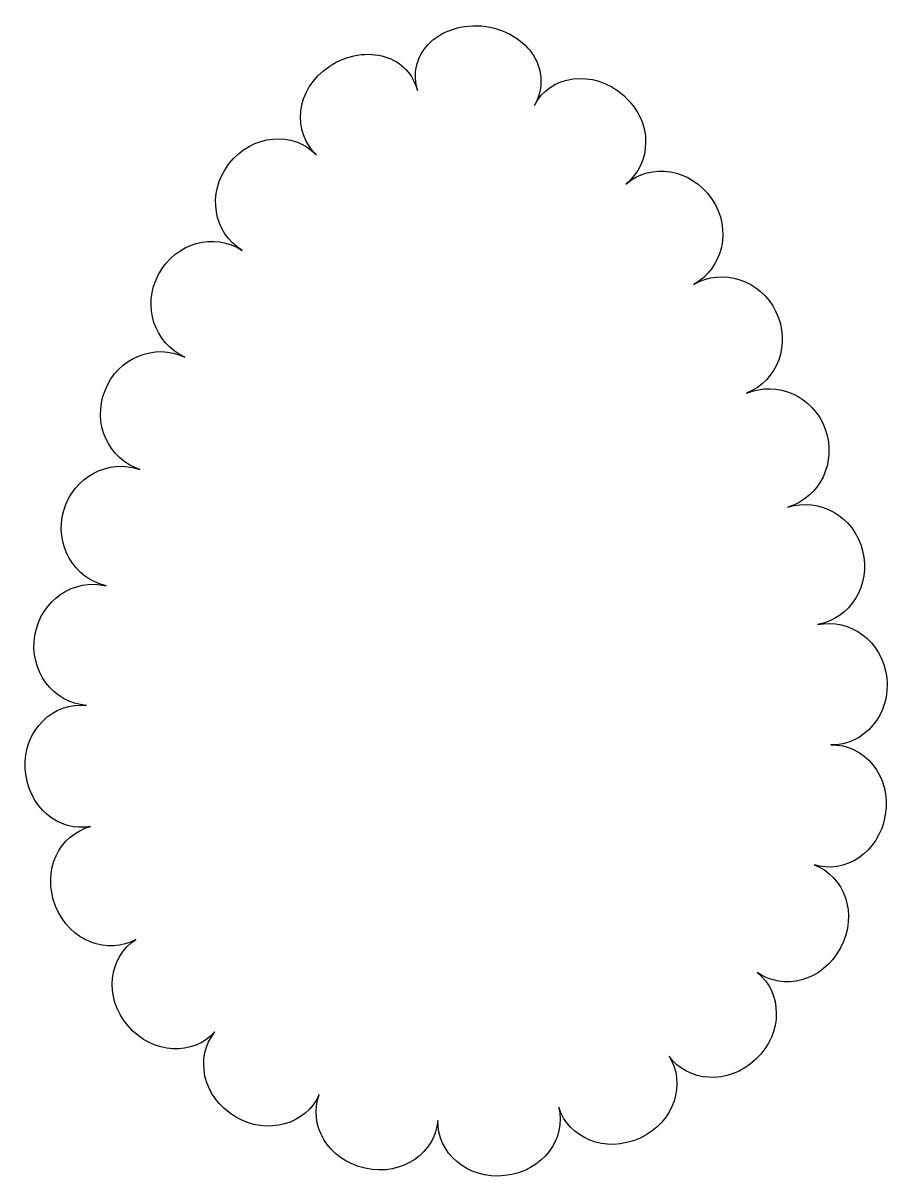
# Model space of a CAD drawing. Header units: centimetres. Extents: x -2.8 to 2.81, y -3.74 to 3.73.
import ezdxf

# ---------------------------------------------------------------- set-up
doc = ezdxf.new("R2010")
doc.units = ezdxf.units.CM
doc.header["$MEASUREMENT"] = 0
doc.layers.add('Layer 1', color=7, linetype='Continuous')

msp = doc.modelspace()

# ---------------------------------------------------------------- linework, layer by layer
at = {"layer": 'Layer 1', "color": 62}
msp.add_open_spline([(2.78135, -0.49428), (2.75333, -0.25822), (2.54431, -0.11026), (2.33431, -0.15307), (2.33431, -0.15307), (2.33431, -0.15307), (2.33431, -0.15307), (2.33431, -0.15307), (2.33431, -0.15307), (2.5459, -0.11457), (2.68229, 0.10183), (2.6257, 0.32437), (2.6257, 0.32437), (2.56937, 0.54673), (2.34738, 0.67031), (2.14284, 0.60544), (2.14284, 0.60544), (2.14284, 0.60544), (2.14284, 0.60544), (2.14284, 0.60544), (2.14284, 0.60544), (2.3485, 0.66688), (2.46225, 0.8941), (2.38438, 1.10876), (2.38438, 1.10876), (2.30686, 1.32363), (2.07371, 1.42578), (1.87659, 1.34109), (1.87659, 1.34109), (1.87659, 1.34109), (1.87659, 1.34109), (1.87659, 1.34109), (1.87659, 1.34109), (2.0754, 1.42224), (2.16634, 1.65973), (2.06603, 1.8674), (2.06603, 1.8674), (1.96536, 2.07534), (1.72043, 2.15267), (1.53467, 2.04462), (1.53467, 2.04462), (1.53467, 2.04462), (1.53467, 2.04462), (1.53467, 2.04462), (1.53467, 2.04462), (1.72226, 2.1477), (1.78523, 2.39739), (1.65217, 2.59498), (1.65217, 2.59498), (1.51916, 2.79374), (1.25731, 2.83279), (1.09551, 2.69121), (1.09551, 2.69121), (1.09551, 2.69121), (1.09551, 2.69121), (1.09551, 2.69121), (1.09551, 2.69121), (1.26185, 2.82472), (1.27672, 3.09018), (1.08236, 3.26403), (1.08236, 3.26403), (0.8857, 3.44098), (0.59796, 3.39455), (0.50639, 3.19947), (0.50639, 3.19947), (0.50636, 3.19947), (0.50639, 3.19947), (0.50636, 3.19947), (0.50636, 3.19947), (0.55758, 3.29356), (0.56396, 3.40251), (0.5111, 3.50199), (0.5111, 3.50199), (0.45998, 3.60068), (0.34412, 3.68812), (0.19164, 3.70995), (0.19164, 3.70995), (0.03884, 3.73159), (-0.10493, 3.67717), (-0.18187, 3.59269), (-0.18187, 3.59269), (-0.26135, 3.50808), (-0.27953, 3.39923), (-0.24968, 3.29657), (-0.24968, 3.29657), (-0.24968, 3.29657), (-0.24968, 3.29657), (-0.24968, 3.29657), (-0.24968, 3.29657), (-0.27788, 3.39963), (-0.35149, 3.48173), (-0.46053, 3.5148), (-0.46053, 3.5148), (-0.56753, 3.54801), (-0.70551, 3.52882), (-0.81711, 3.45344), (-0.81711, 3.45344), (-1.04568, 3.2985), (-1.05706, 3.02709), (-0.90257, 2.88006), (-0.90257, 2.88006), (-0.90257, 2.88006), (-0.90257, 2.88006), (-0.90257, 2.88006), (-0.90257, 2.88006), (-1.05037, 3.03691), (-1.31918, 3.01677), (-1.46764, 2.82275), (-1.46764, 2.82275), (-1.61581, 2.63019), (-1.56527, 2.37579), (-1.38295, 2.26419), (-1.38295, 2.26419), (-1.38295, 2.26419), (-1.38295, 2.26419), (-1.38295, 2.26419), (-1.38295, 2.26419), (-1.56263, 2.38143), (-1.81279, 2.31462), (-1.92222, 2.10912), (-1.92222, 2.10912), (-2.03184, 1.90428), (-1.94876, 1.66309), (-1.75307, 1.57522), (-1.75307, 1.57522), (-1.75307, 1.57522), (-1.75307, 1.57519), (-1.75307, 1.57519), (-1.75307, 1.57519), (-1.94712, 1.66684), (-2.18416, 1.57217), (-2.26843, 1.35945), (-2.26843, 1.35945), (-2.35323, 1.14702), (-2.24647, 0.91643), (-2.04298, 0.84857), (-2.04298, 0.84857), (-2.04298, 0.84857), (-2.04298, 0.84857), (-2.04298, 0.84857), (-2.04298, 0.84857), (-2.24565, 0.91995), (-2.47092, 0.80319), (-2.5346, 0.58362), (-2.5346, 0.58362), (-2.59813, 0.36388), (-2.46999, 0.14386), (-2.26009, 0.09692), (-2.26009, 0.09692), (-2.26009, 0.09692), (-2.26009, 0.09692), (-2.26009, 0.09692), (-2.26009, 0.09692), (-2.46845, 0.14767), (-2.68213, 0.0085), (-2.72142, -0.22148), (-2.72142, -0.22148), (-2.76116, -0.45228), (-2.60233, -0.66066), (-2.38802, -0.67453), (-2.38802, -0.67453), (-2.38802, -0.67453), (-2.38802, -0.67453), (-2.38802, -0.67453), (-2.38802, -0.67453), (-2.60008, -0.65262), (-2.79752, -0.82865), (-2.78386, -1.08702), (-2.78386, -1.08702), (-2.76867, -1.33578), (-2.56428, -1.49543), (-2.36166, -1.45701), (-2.36166, -1.45701), (-2.56042, -1.50744), (-2.68085, -1.73895), (-2.58764, -1.97083), (-2.58764, -1.97083), (-2.49596, -2.20343), (-2.2476, -2.28677), (-2.06972, -2.18641), (-2.06972, -2.18641), (-2.24112, -2.29751), (-2.28234, -2.5563), (-2.11922, -2.74508), (-2.11922, -2.74508), (-1.95745, -2.93495), (-1.69679, -2.93614), (-1.55949, -2.78389), (-1.55949, -2.78389), (-1.68795, -2.94518), (-1.64273, -3.20056), (-1.42942, -3.33007), (-1.42942, -3.33007), (-1.21487, -3.45765), (-0.9678, -3.37725), (-0.88599, -3.18839), (-0.88599, -3.18839), (-0.95597, -3.38162), (-0.83162, -3.61032), (-0.58757, -3.66403), (-0.58757, -3.66403), (-0.3436, -3.71885), (-0.13532, -3.55949), (-0.11846, -3.35608), (-0.11846, -3.35608), (-0.1228, -3.56052), (0.0673, -3.7392), (0.31532, -3.71187), (0.31532, -3.71187), (0.56326, -3.68374), (0.71164, -3.47065), (0.66253, -3.2706), (0.66253, -3.2706), (0.72362, -3.4666), (0.96106, -3.574), (1.18775, -3.46893), (1.18775, -3.46893), (1.415, -3.36495), (1.48506, -3.11262), (1.37537, -2.94019), (1.37537, -2.94019), (1.49552, -3.10555), (1.75574, -3.13278), (1.93586, -2.96019), (1.93586, -2.96019), (2.11728, -2.78903), (2.10429, -2.52818), (1.94525, -2.3993), (1.94525, -2.3993), (2.11241, -2.51857), (2.36652, -2.4609), (2.48352, -2.24029), (2.48352, -2.24029), (2.60002, -2.01936), (2.50601, -1.77671), (2.31329, -1.70517), (2.31329, -1.70517), (2.51019, -1.76481), (2.73141, -1.62823), (2.77234, -1.38188), (2.77234, -1.38188), (2.81481, -1.12743), (2.63288, -0.92325), (2.42018, -0.92981), (2.42018, -0.92981), (2.63504, -0.93592), (2.81043, -0.73159), (2.78135, -0.49428)], degree=3, knots=[0, 0, 0, 0, 0.015873, 0.015873, 0.015873, 0.015873, 0.031746, 0.031746, 0.031746, 0.031746, 0.047619, 0.047619, 0.047619, 0.047619, 0.0634921, 0.0634921, 0.0634921, 0.0634921, 0.0793651, 0.0793651, 0.0793651, 0.0793651, 0.0952381, 0.0952381, 0.0952381, 0.0952381, 0.1111111, 0.1111111, 0.1111111, 0.1111111, 0.1269841, 0.1269841, 0.1269841, 0.1269841, 0.1428571, 0.1428571, 0.1428571, 0.1428571, 0.1587302, 0.1587302, 0.1587302, 0.1587302, 0.1746032, 0.1746032, 0.1746032, 0.1746032, 0.1904762, 0.1904762, 0.1904762, 0.1904762, 0.2063492, 0.2063492, 0.2063492, 0.2063492, 0.2222222, 0.2222222, 0.2222222, 0.2222222, 0.2380952, 0.2380952, 0.2380952, 0.2380952, 0.2539683, 0.2539683, 0.2539683, 0.2539683, 0.2698413, 0.2698413, 0.2698413, 0.2698413, 0.2857143, 0.2857143, 0.2857143, 0.2857143, 0.3015873, 0.3015873, 0.3015873, 0.3015873, 0.3174603, 0.3174603, 0.3174603, 0.3174603, 0.3333333, 0.3333333, 0.3333333, 0.3333333, 0.3492063, 0.3492063, 0.3492063, 0.3492063, 0.3650794, 0.3650794, 0.3650794, 0.3650794, 0.3809524, 0.3809524, 0.3809524, 0.3809524, 0.3968254, 0.3968254, 0.3968254, 0.3968254, 0.4126984, 0.4126984, 0.4126984, 0.4126984, 0.4285714, 0.4285714, 0.4285714, 0.4285714, 0.4444444, 0.4444444, 0.4444444, 0.4444444, 0.4603175, 0.4603175, 0.4603175, 0.4603175, 0.4761905, 0.4761905, 0.4761905, 0.4761905, 0.4920635, 0.4920635, 0.4920635, 0.4920635, 0.5079365, 0.5079365, 0.5079365, 0.5079365, 0.5238095, 0.5238095, 0.5238095, 0.5238095, 0.5396825, 0.5396825, 0.5396825, 0.5396825, 0.5555556, 0.5555556, 0.5555556, 0.5555556, 0.5714286, 0.5714286, 0.5714286, 0.5714286, 0.5873016, 0.5873016, 0.5873016, 0.5873016, 0.6031746, 0.6031746, 0.6031746, 0.6031746, 0.6190476, 0.6190476, 0.6190476, 0.6190476, 0.6349206, 0.6349206, 0.6349206, 0.6349206, 0.6507937, 0.6507937, 0.6507937, 0.6507937, 0.6666667, 0.6666667, 0.6666667, 0.6666667, 0.6825397, 0.6825397, 0.6825397, 0.6825397, 0.6984127, 0.6984127, 0.6984127, 0.6984127, 0.7142857, 0.7142857, 0.7142857, 0.7142857, 0.7301587, 0.7301587, 0.7301587, 0.7301587, 0.7460317, 0.7460317, 0.7460317, 0.7460317, 0.7619048, 0.7619048, 0.7619048, 0.7619048, 0.7777778, 0.7777778, 0.7777778, 0.7777778, 0.7936508, 0.7936508, 0.7936508, 0.7936508, 0.8095238, 0.8095238, 0.8095238, 0.8095238, 0.8253968, 0.8253968, 0.8253968, 0.8253968, 0.8412698, 0.8412698, 0.8412698, 0.8412698, 0.8571429, 0.8571429, 0.8571429, 0.8571429, 0.8730159, 0.8730159, 0.8730159, 0.8730159, 0.8888889, 0.8888889, 0.8888889, 0.8888889, 0.9047619, 0.9047619, 0.9047619, 0.9047619, 0.9206349, 0.9206349, 0.9206349, 0.9206349, 0.9365079, 0.9365079, 0.9365079, 0.9365079, 0.952381, 0.952381, 0.952381, 0.952381, 0.968254, 0.968254, 0.968254, 0.968254, 1, 1, 1, 1], dxfattribs=at)

doc.saveas('drawing.dxf')
